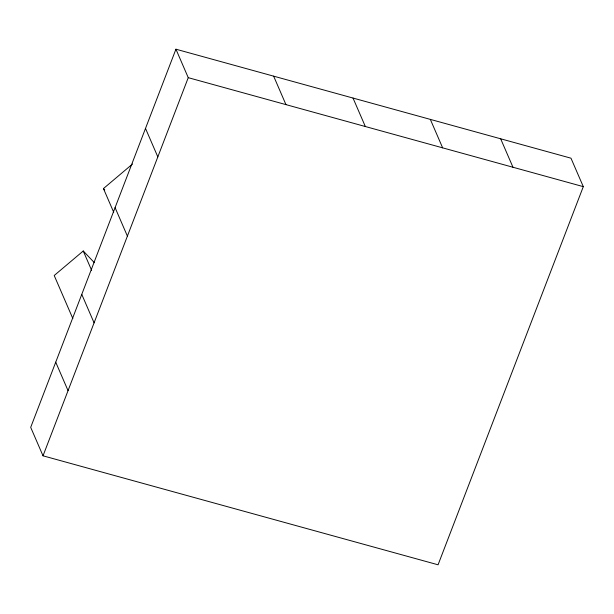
<?xml version="1.0" encoding="UTF-8"?>
<svg xmlns="http://www.w3.org/2000/svg" width="614" height="614" viewBox="0 0 614 614"><rect width="100%" height="100%" fill="white"/><g stroke="black" fill="none" stroke-linecap="round" stroke-linejoin="round"><path stroke-width="0.92" d="M175.934 49.204L30.7 427.352L43.018 455.811L438.066 564.796L583.3 186.648L570.982 158.189L175.934 49.204L188.252 77.671L43.018 455.811M113.705 212.267L103.451 188.567L132.494 164.038M94.379 262.685L83.251 250.988L54.209 275.509L72.836 318.566M188.252 77.671L583.3 186.648M103.451 188.567L104.756 189.941M500.656 138.787L512.974 167.246M430.33 119.385L442.648 147.851M353.019 98.056L365.338 126.522M273.644 76.159L285.955 104.626M145.51 128.426L157.829 156.885M115.087 207.639L127.397 236.106M83.251 250.988L91.616 270.313M81.769 294.382L94.088 322.849M55.728 362.176L68.047 390.634"/></g></svg>
